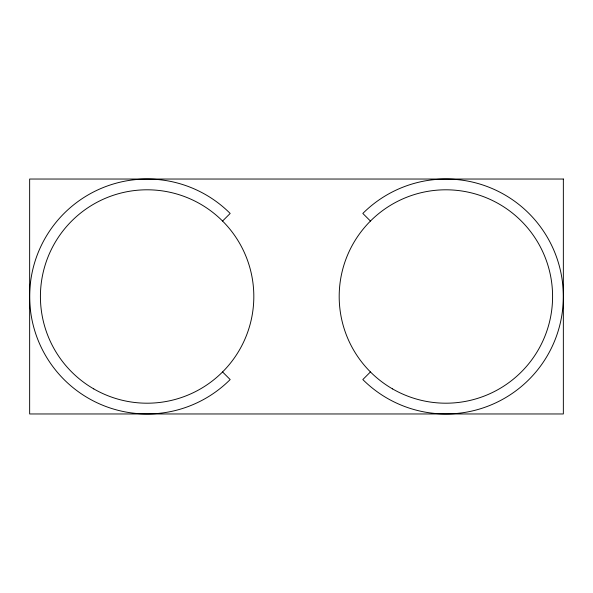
<?xml version="1.0" encoding="UTF-8"?>
<svg xmlns="http://www.w3.org/2000/svg" width="593" height="593" viewBox="0 0 593 593"><rect width="100%" height="100%" fill="white"/><g stroke="black" fill="none" stroke-linecap="round" stroke-linejoin="round"><path stroke-width="0.89" d="M222.568 221.048L230.173 213.443A117.466 117.466 0 0 0 64.051 213.443A117.466 117.466 0 0 0 64.051 379.557A117.466 117.466 0 0 0 230.173 379.557L222.568 371.952M370.432 371.952L362.827 379.557A117.466 117.466 0 0 0 528.949 379.557A117.466 117.466 0 0 0 528.949 213.443A117.466 117.466 0 0 0 362.827 213.443L370.432 221.048M563.35 179.034L29.65 179.034L29.65 413.966L563.35 413.966L563.35 179.034M93.761 388.904A106.703 106.703 0 0 0 253.819 296.5A106.703 106.703 0 0 0 93.761 204.096A106.703 106.703 0 0 0 93.761 388.904M392.536 388.904A106.703 106.703 0 0 0 552.587 296.5A106.703 106.703 0 0 0 392.536 204.096A106.703 106.703 0 0 0 392.536 388.904"/></g></svg>
